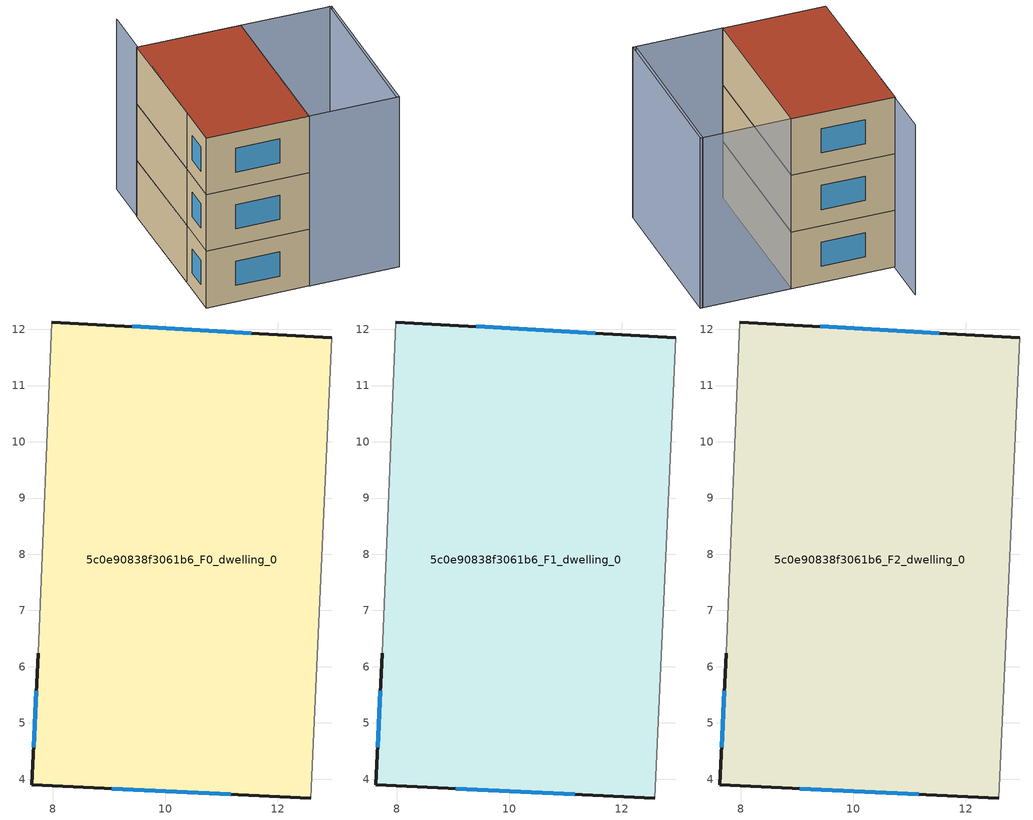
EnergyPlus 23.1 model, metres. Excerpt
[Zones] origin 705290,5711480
5c0e90838f3061b6_F0_dwelling_0
 floor ground (EU_floor_Construction): 12.96,11.85 12.59,3.67 7.62,3.9 7.74,6.24 7.98,12.13 z0
 wall outside (EU_wall_Construction): 12.96,11.85 7.98,12.13 / 7.74,6.24 7.62,3.9 12.59,3.67 z0:3
 wall adiabatic (EU_wall_Construction): 7.98,12.13 7.74,6.24 / 12.59,3.67 12.96,11.85 z0:3
 window (EU_Window_Construction): 11.53,11.93 9.41,12.05 / 9.05,3.83 11.16,3.73 / 7.71,5.57 7.66,4.57 z0.86:2.14
5c0e90838f3061b6_F1_dwelling_0
 floor to 5c0e90838f3061b6_F0_dwelling_0 (EU_floor_Construction): 12.96,11.85 12.59,3.67 7.62,3.9 7.74,6.24 7.98,12.13 z3
 wall outside (EU_wall_Construction): 12.96,11.85 7.98,12.13 / 7.74,6.24 7.62,3.9 12.59,3.67 z3:6
 wall adiabatic (EU_wall_Construction): 7.98,12.13 7.74,6.24 / 12.59,3.67 12.96,11.85 z3:6
 window (EU_Window_Construction): 11.53,11.93 9.41,12.05 / 9.05,3.83 11.16,3.73 / 7.71,5.57 7.66,4.57 z3.86:5.14
5c0e90838f3061b6_F2_dwelling_0
 floor to 5c0e90838f3061b6_F1_dwelling_0 (EU_floor_Construction): 12.96,11.85 12.59,3.67 7.62,3.9 7.74,6.24 7.98,12.13 z6
 wall outside (EU_wall_Construction): 12.96,11.85 7.98,12.13 / 7.74,6.24 7.62,3.9 12.59,3.67 z6:9
 wall adiabatic (EU_wall_Construction): 7.98,12.13 7.74,6.24 / 12.59,3.67 12.96,11.85 z6:9
 window (EU_Window_Construction): 11.53,11.93 9.41,12.05 / 9.05,3.83 11.16,3.73 / 7.71,5.57 7.66,4.57 z6.86:8.14
 roof outside (EU_roof_Construction): 12.59,3.67 12.96,11.85 7.98,12.13 7.74,6.24 7.62,3.9 z9
shading: 8.12,14.64 7.74,6.24 / 16.79,3.46 17.24,11.65 / 12.96,11.85 17.35,11.63 / 17.35,11.63 16.93,3.44 / 16.93,3.44 12.54,3.67 / 12.54,3.67 12.96,11.85 z0:9
[Building]
EU S2 Campaign: North Axis=0; Terrain=City; Solar Distribution=FullExterior
[Site:Location]
London: Latitude=51.5; Longitude=-0.5; Time Zone=0; Elevation=25
[SizingPeriod:WeatherFileDays]
AnnualSizingPeriod: Begin Month=1; Begin Day of Month=1; End Month=12; End Day of Month=31; Day of Week for Start Day=Monday; Use Weather File Daylight Saving Period=No; Use Weather File Rain and Snow Indicators=No
[MATERIAL]
EU_InternalMass_Material: Roughness=MediumRough; Thickness=0.1; Conductivity=1; Density=1800; Specific Heat=900; Thermal Absorptance=0.9; Solar Absorptance=0.7; Visible Absorptance=0.7
[MATERIAL:NOMASS] Roughness=MediumRough; Thermal Absorptance=0.9; Solar Absorptance=0.7; Visible Absorptance=0.7
Name | Thermal Resistance
EU_wall_NoMass | 2.78369
EU_roof_NoMass | 4.4539
EU_floor_NoMass | 3.71158
[WINDOWMATERIAL:SIMPLEGLAZINGSYSTEM]
EU_Window_SimpleGlazing: UFactor=1.70637; Solar Heat Gain Coefficient=0.72; Visible Transmittance=0.72
[CONSTRUCTION]
EU_wall_Construction: EU_wall_NoMass
EU_roof_Construction: EU_roof_NoMass
EU_floor_Construction: EU_floor_NoMass
EU_Window_Construction: EU_Window_SimpleGlazing
EU_InternalMass_Construction: EU_InternalMass_Material
[ZONE] Type=1; Multiplier=1; Ceiling Height=autocalculate; Volume=122.568; Floor Area=autocalculate; Part of Total Floor Area=Yes
5c0e90838f3061b6_F0_dwelling_0; 5c0e90838f3061b6_F1_dwelling_0; 5c0e90838f3061b6_F2_dwelling_0
[INTERNALMASS] Construction=EU_InternalMass_Construction; Surface Area=40.856
Name | Zone or ZoneList
5c0e90838f3061b6_F0_dwelling_0_EU_InternalMass | 5c0e90838f3061b6_F0_dwelling_0
5c0e90838f3061b6_F1_dwelling_0_EU_InternalMass | 5c0e90838f3061b6_F1_dwelling_0
5c0e90838f3061b6_F2_dwelling_0_EU_InternalMass | 5c0e90838f3061b6_F2_dwelling_0
[OTHEREQUIPMENT] Fuel Type=Electricity; Design Level Calculation Method=Watts/Area; Power per Zone Floor Area=1; Fraction Latent=0; Fraction Radiant=0; Fraction Lost=0; Carbon Dioxide Generation Rate=0; EndUse Subcategory=EU_Step8_InternalGains
Name | Zone or ZoneList or Space or SpaceList | Schedule
EU_Step8_InternalGain_5c0e90838f3061b6_F0_dwelling_0_f000 | 5c0e90838f3061b6_F0_dwelling_0 | EU_Step8_GainSchedule_5c0e90838f3061b6_F0_dwelling_0_f000
EU_Step8_InternalGain_5c0e90838f3061b6_F1_dwelling_0_f000 | 5c0e90838f3061b6_F1_dwelling_0 | EU_Step8_GainSchedule_5c0e90838f3061b6_F1_dwelling_0_f000
EU_Step8_InternalGain_5c0e90838f3061b6_F2_dwelling_0_f000 | 5c0e90838f3061b6_F2_dwelling_0 | EU_Step8_GainSchedule_5c0e90838f3061b6_F2_dwelling_0_f000
[ZONEVENTILATION:DESIGNFLOWRATE] Schedule=EU_AlwaysOn; Design Flow Rate Calculation Method=AirChanges/Hour; Air Changes per Hour=0.449045; Ventilation Type=Natural; Fan Pressure Rise=0; Fan Total Efficiency=1; Constant Term Coefficient=1; Temperature Term Coefficient=0; Velocity Term Coefficient=0; Velocity Squared Term Coefficient=0; Minimum Indoor Temperature=-100; Maximum Indoor Temperature=100; Delta Temperature=-100; Minimum Outdoor Temperature=-100; Maximum Outdoor Temperature=100; Maximum Wind Speed=40
Name | Zone or ZoneList or Space or SpaceList
EU_ConstantAir_5c0e90838f3061b6_F0_dwelling_0 | 5c0e90838f3061b6_F0_dwelling_0
EU_ConstantAir_5c0e90838f3061b6_F1_dwelling_0 | 5c0e90838f3061b6_F1_dwelling_0
EU_ConstantAir_5c0e90838f3061b6_F2_dwelling_0 | 5c0e90838f3061b6_F2_dwelling_0
[HVACTEMPLATE:THERMOSTAT] Constant Heating Setpoint=20; Constant Cooling Setpoint=50
EU_HeatOnly_5c0e90838f3061b6_F0_dwelling_0; EU_HeatOnly_5c0e90838f3061b6_F1_dwelling_0; EU_HeatOnly_5c0e90838f3061b6_F2_dwelling_0
[HVACTEMPLATE:ZONE:IDEALLOADSAIRSYSTEM] System Availability Schedule=EU_AlwaysOn; Maximum Heating Supply Air Temperature=50; Minimum Cooling Supply Air Temperature=13; Maximum Heating Supply Air Humidity Ratio=0.0156; Minimum Cooling Supply Air Humidity Ratio=0.0077; Heating Limit=NoLimit; Cooling Limit=NoLimit; Heating Availability Schedule=EU_AlwaysOn; Cooling Availability Schedule=EU_CoolingOff; Dehumidification Control Type=ConstantSensibleHeatRatio; Cooling Sensible Heat Ratio=0.7; Dehumidification Setpoint=60; Humidification Control Type=None; Humidification Setpoint=30; Outdoor Air Method=None; Outdoor Air Flow Rate per Person=0.00944; Outdoor Air Flow Rate per Zone Floor Area=0; Outdoor Air Flow Rate per Zone=0; Demand Controlled Ventilation Type=None; Outdoor Air Economizer Type=NoEconomizer; Heat Recovery Type=None; Sensible Heat Recovery Effectiveness=0.7; Latent Heat Recovery Effectiveness=0.65
Name | Template Thermostat
5c0e90838f3061b6_F0_dwelling_0 | EU_HeatOnly_5c0e90838f3061b6_F0_dwelling_0
5c0e90838f3061b6_F1_dwelling_0 | EU_HeatOnly_5c0e90838f3061b6_F1_dwelling_0
5c0e90838f3061b6_F2_dwelling_0 | EU_HeatOnly_5c0e90838f3061b6_F2_dwelling_0
[SIZING:ZONE] Zone Cooling Design Supply Air Temperature Input Method=SupplyAirTemperature; Zone Cooling Design Supply Air Temperature=13; Zone Heating Design Supply Air Temperature Input Method=SupplyAirTemperature; Zone Heating Design Supply Air Temperature=50; Zone Cooling Design Supply Air Humidity Ratio=0.008; Zone Heating Design Supply Air Humidity Ratio=0.008; Cooling Design Air Flow Method=DesignDay; Cooling Design Air Flow Rate=0; Cooling Minimum Air Flow per Zone Floor Area=0.000762; Cooling Minimum Air Flow=0; Cooling Minimum Air Flow Fraction=0.2; Heating Design Air Flow Method=DesignDay; Heating Design Air Flow Rate=0; Heating Maximum Air Flow per Zone Floor Area=0.002032; Heating Maximum Air Flow=0.141576; Heating Maximum Air Flow Fraction=0.3; Account for Dedicated Outdoor Air System=No; Dedicated Outdoor Air System Control Strategy=NeutralSupplyAir; Dedicated Outdoor Air Low Setpoint Temperature for Design=autosize; Dedicated Outdoor Air High Setpoint Temperature for Design=autosize; Zone Load Sizing Method=Sensible Load Only No Latent Load; Zone Latent Cooling Design Supply Air Humidity Ratio Input Method=HumidityRatioDifference; Zone Cooling Design Supply Air Humidity Ratio Difference=0.005; Zone Latent Heating Design Supply Air Humidity Ratio Input Method=HumidityRatioDifference; Zone Humidification Design Supply Air Humidity Ratio Difference=0.005
5c0e90838f3061b6_F0_dwelling_0; 5c0e90838f3061b6_F1_dwelling_0; 5c0e90838f3061b6_F2_dwelling_0
[SCHEDULE:CONSTANT]
Name | Hourly Value
EU_AlwaysOn | 1
EU_CoolingOff | 0
[SCHEDULE:FILE] Column Number=1; Rows to Skip at Top=0; Number of Hours of Data=8760; Column Separator=Comma; Interpolate to Timestep=No; Minutes per Item=60; Adjust Schedule for Daylight Savings=Yes
Name | File
EU_Step8_GainSchedule_5c0e90838f3061b6_F0_dwelling_0_f000 | ../../schedules/5c0e90838f3061b6/5c0e90838f3061b6_F0_dwelling_0_f000_gain.csv
EU_Step8_GainSchedule_5c0e90838f3061b6_F1_dwelling_0_f000 | ../../schedules/5c0e90838f3061b6/5c0e90838f3061b6_F1_dwelling_0_f000_gain.csv
EU_Step8_GainSchedule_5c0e90838f3061b6_F2_dwelling_0_f000 | ../../schedules/5c0e90838f3061b6/5c0e90838f3061b6_F2_dwelling_0_f000_gain.csv
